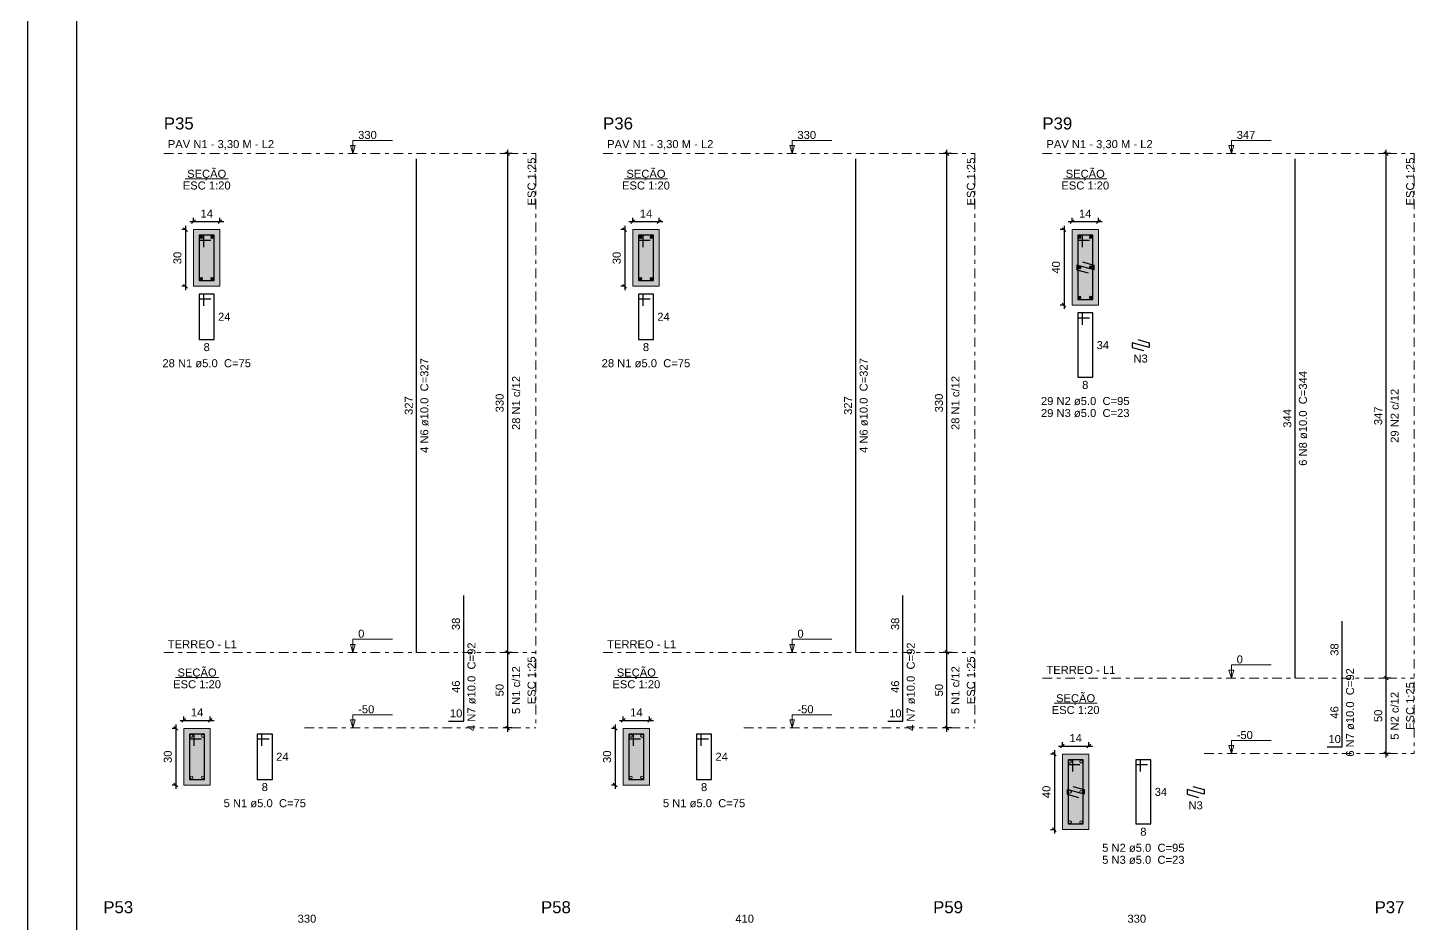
# Model space of a CAD drawing. Header units: millimetres. Extents: x -34 to 951, y -76 to 463.
# Drawn here: x 273.94 to 310.63, y -4.82 to 18.88 of the extents above; entities that cross this region are included whole.
import ezdxf

# ---------------------------------------------------------------- set-up
doc = ezdxf.new("R2010")
doc.units = ezdxf.units.MM
doc.header["$MEASUREMENT"] = 0
doc.linetypes.add('DASHDOT', pattern=[2.54, 1.27, -0.635, 0, -0.635])
doc.linetypes.add('NULL', pattern=[0])
for name, color, linetype, lineweight in [('Descrição da armadura', 7, 'Continuous', 0), ('DT-Barras na forma', 7, 'Continuous', 30), ('DT-Barras no corte', 5, 'Continuous', 5), ('DT-Barras rebatidas', 7, 'Continuous', 30), ('DT-Cotas', 7, 'Continuous', 5), ('DT-Forma', 5, 'Continuous', 5), ('DT-Hachura seção pilares', 252, 'Continuous', 5), ('DT-Pontilhado', 7, 'DASHDOT', 5), ('DT-Textos', 7, 'Continuous', 5), ('DT-Título', 7, 'Continuous', 20), ('Textos armaduras', 7, 'Continuous', 0)]:
    doc.layers.add(name, color=color, linetype=linetype, lineweight=lineweight)
doc.styles.add('Arial', font='arial.ttf')
doc.dimstyles.new('UM_20.000000', dxfattribs={"dimtxt": 0.18, "dimasz": 0.1, "dimexe": 0.1, "dimexo": 0.2, "dimgap": 0, "dimtad": 1, "dimtih": 1, "dimtoh": 1, "dimdec": 1, "dimlfac": 20, "dimzin": 0, "dimdsep": 46, "dimtxsty": 'Standard', "dimcen": 0.09, "dimdle": 0.1, "dimadec": 1, "dimazin": 2, "dimtfac": 1, "dimtdec": 4, "dimtofl": 0, "dimtmove": 0, "dimatfit": 3, "dimfxl": 1, "dimtolj": 1, "dimarcsym": 0})
doc.dimstyles.new('UM_25.000000', dxfattribs={"dimtxt": 0.18, "dimasz": 0.1, "dimexe": 0.1, "dimexo": 0.2, "dimgap": 0, "dimtad": 1, "dimtih": 1, "dimtoh": 1, "dimdec": 1, "dimlfac": 25, "dimzin": 0, "dimdsep": 46, "dimtxsty": 'Standard', "dimcen": 0.09, "dimdle": 0.1, "dimadec": 1, "dimazin": 2, "dimtfac": 1, "dimtdec": 4, "dimtofl": 0, "dimtmove": 0, "dimatfit": 3, "dimfxl": 1, "dimtolj": 1, "dimarcsym": 0})

# ---------------------------------------------------------------- blocks, each defined once
blk = doc.blocks.new('_Oblique')
at = {"color": 0, "linetype": 'ByBlock', "lineweight": -2}
blk.add_line((-0.5, -0.5), (0.5, 0.5), dxfattribs=at)
blk = doc.blocks.new('*D473')
at = {"layer": 'Defpoints', "color": 0, "transparency": 16777216}
for p in [(278.33, 13.533), (278.118, 12.033), (278.33, 12.033)]:
    blk.add_point(p, dxfattribs=at)
at = {"layer": 'DT-Cotas', "color": 0, "lineweight": -2, "transparency": 16777216}
for p, q in [((278.118, 13.633), (278.118, 11.933)), ((278.13, 13.533), (278.018, 13.533)), ((278.13, 12.033), (278.018, 12.033))]:
    blk.add_line(p, q, dxfattribs=at)
at = {"layer": 'DT-Cotas', "color": 0, "lineweight": -2, "transparency": 16777216, "xscale": 0.1, "yscale": 0.1, "zscale": 0.1}
for p, rotation in [((278.118, 13.533), 90), ((278.118, 12.033), 270)]:
    blk.add_blockref('_Oblique', p, dxfattribs=dict(at, rotation=rotation))
at = {"layer": 'DT-Cotas', "color": 7, "transparency": 16777216, "insert": (277.906, 12.783), "char_height": 0.2118, "attachment_point": 5, "rotation": 90, "style": 'Arial'}
blk.add_mtext('\\A1;30', dxfattribs=at)
blk = doc.blocks.new('*D474')
at = {"layer": 'Defpoints', "color": 0, "transparency": 16777216}
for p in [(279.03, 13.745), (278.33, 13.533), (279.03, 13.533)]:
    blk.add_point(p, dxfattribs=at)
at = {"layer": 'DT-Cotas', "color": 0, "lineweight": -2, "transparency": 16777216}
for p, q in [((278.23, 13.745), (279.13, 13.745)), ((278.33, 13.733), (278.33, 13.845)), ((279.03, 13.733), (279.03, 13.845))]:
    blk.add_line(p, q, dxfattribs=at)
at = {"layer": 'DT-Cotas', "color": 0, "lineweight": -2, "transparency": 16777216, "xscale": 0.1, "yscale": 0.1, "zscale": 0.1, "rotation": 180}
blk.add_blockref('_Oblique', (278.33, 13.745), dxfattribs=at)
at = {"layer": 'DT-Cotas', "color": 0, "lineweight": -2, "transparency": 16777216, "xscale": 0.1, "yscale": 0.1, "zscale": 0.1}
blk.add_blockref('_Oblique', (279.03, 13.745), dxfattribs=at)
at = {"layer": 'DT-Cotas', "color": 7, "transparency": 16777216, "insert": (278.68, 13.957), "char_height": 0.2118, "attachment_point": 5, "rotation": 0.0057, "style": 'Arial'}
blk.add_mtext('\\A1;14', dxfattribs=at)
blk = doc.blocks.new('*D475')
at = {"layer": 'Defpoints', "color": 0, "transparency": 16777216}
for p in [(286.644, 15.545), (286.962, 15.545), (286.962, 2.345)]:
    blk.add_point(p, dxfattribs=at)
at = {"layer": 'DT-Cotas', "color": 0, "lineweight": -2, "transparency": 16777216}
for p, q in [((286.762, 15.545), (286.544, 15.545)), ((286.644, 2.245), (286.644, 15.645)), ((286.762, 2.345), (286.544, 2.345))]:
    blk.add_line(p, q, dxfattribs=at)
at = {"layer": 'DT-Cotas', "color": 0, "lineweight": -2, "transparency": 16777216, "xscale": 0.1, "yscale": 0.1, "zscale": 0.1}
for p, rotation in [((286.644, 15.545), 90), ((286.644, 2.345), 270)]:
    blk.add_blockref('_Oblique', p, dxfattribs=dict(at, rotation=rotation))
at = {"layer": 'DT-Cotas', "color": 7, "transparency": 16777216, "insert": (286.432, 8.945), "char_height": 0.2118, "attachment_point": 5, "rotation": 90, "style": 'Arial'}
blk.add_mtext('\\A1;330', dxfattribs=at)
blk = doc.blocks.new('*D476')
at = {"layer": 'Defpoints', "color": 0, "transparency": 16777216}
for p in [(278.075, 0.333), (277.864, -1.167), (278.075, -1.167)]:
    blk.add_point(p, dxfattribs=at)
at = {"layer": 'DT-Cotas', "color": 0, "lineweight": -2, "transparency": 16777216}
for p, q in [((277.864, 0.433), (277.864, -1.267)), ((277.875, 0.333), (277.764, 0.333)), ((277.875, -1.167), (277.764, -1.167))]:
    blk.add_line(p, q, dxfattribs=at)
at = {"layer": 'DT-Cotas', "color": 0, "lineweight": -2, "transparency": 16777216, "xscale": 0.1, "yscale": 0.1, "zscale": 0.1}
for p, rotation in [((277.864, 0.333), 90), ((277.864, -1.167), 270)]:
    blk.add_blockref('_Oblique', p, dxfattribs=dict(at, rotation=rotation))
at = {"layer": 'DT-Cotas', "color": 7, "transparency": 16777216, "insert": (277.652, -0.417), "char_height": 0.2118, "attachment_point": 5, "rotation": 90, "style": 'Arial'}
blk.add_mtext('\\A1;30', dxfattribs=at)
blk = doc.blocks.new('*D477')
at = {"layer": 'Defpoints', "color": 0, "transparency": 16777216}
for p in [(278.775, 0.545), (278.075, 0.333), (278.775, 0.333)]:
    blk.add_point(p, dxfattribs=at)
at = {"layer": 'DT-Cotas', "color": 0, "lineweight": -2, "transparency": 16777216}
for p, q in [((277.975, 0.545), (278.875, 0.545)), ((278.075, 0.533), (278.075, 0.645)), ((278.775, 0.533), (278.775, 0.645))]:
    blk.add_line(p, q, dxfattribs=at)
at = {"layer": 'DT-Cotas', "color": 0, "lineweight": -2, "transparency": 16777216, "xscale": 0.1, "yscale": 0.1, "zscale": 0.1, "rotation": 180}
blk.add_blockref('_Oblique', (278.075, 0.545), dxfattribs=at)
at = {"layer": 'DT-Cotas', "color": 0, "lineweight": -2, "transparency": 16777216, "xscale": 0.1, "yscale": 0.1, "zscale": 0.1}
blk.add_blockref('_Oblique', (278.775, 0.545), dxfattribs=at)
at = {"layer": 'DT-Cotas', "color": 7, "transparency": 16777216, "insert": (278.425, 0.757), "char_height": 0.2118, "attachment_point": 5, "rotation": 0.0057, "style": 'Arial'}
blk.add_mtext('\\A1;14', dxfattribs=at)
blk = doc.blocks.new('*D478')
at = {"layer": 'Defpoints', "color": 0, "transparency": 16777216}
for p in [(286.644, 2.345), (286.962, 2.345), (286.962, 0.345)]:
    blk.add_point(p, dxfattribs=at)
at = {"layer": 'DT-Cotas', "color": 0, "lineweight": -2, "transparency": 16777216}
for p, q in [((286.762, 2.345), (286.544, 2.345)), ((286.644, 0.245), (286.644, 2.445)), ((286.762, 0.345), (286.544, 0.345))]:
    blk.add_line(p, q, dxfattribs=at)
at = {"layer": 'DT-Cotas', "color": 0, "lineweight": -2, "transparency": 16777216, "xscale": 0.1, "yscale": 0.1, "zscale": 0.1}
for p, rotation in [((286.644, 2.345), 90), ((286.644, 0.345), 270)]:
    blk.add_blockref('_Oblique', p, dxfattribs=dict(at, rotation=rotation))
at = {"layer": 'DT-Cotas', "color": 7, "transparency": 16777216, "insert": (286.432, 1.345), "char_height": 0.2118, "attachment_point": 5, "rotation": 90, "style": 'Arial'}
blk.add_mtext('\\A1;50', dxfattribs=at)
blk = doc.blocks.new('*D479')
at = {"layer": 'Defpoints', "color": 0, "transparency": 16777216}
for p in [(289.953, 13.533), (289.741, 12.033), (289.953, 12.033)]:
    blk.add_point(p, dxfattribs=at)
at = {"layer": 'DT-Cotas', "color": 0, "lineweight": -2, "transparency": 16777216}
for p, q in [((289.741, 13.633), (289.741, 11.933)), ((289.753, 13.533), (289.641, 13.533)), ((289.753, 12.033), (289.641, 12.033))]:
    blk.add_line(p, q, dxfattribs=at)
at = {"layer": 'DT-Cotas', "color": 0, "lineweight": -2, "transparency": 16777216, "xscale": 0.1, "yscale": 0.1, "zscale": 0.1}
for p, rotation in [((289.741, 13.533), 90), ((289.741, 12.033), 270)]:
    blk.add_blockref('_Oblique', p, dxfattribs=dict(at, rotation=rotation))
at = {"layer": 'DT-Cotas', "color": 7, "transparency": 16777216, "insert": (289.529, 12.783), "char_height": 0.2118, "attachment_point": 5, "rotation": 90, "style": 'Arial'}
blk.add_mtext('\\A1;30', dxfattribs=at)
blk = doc.blocks.new('*D480')
at = {"layer": 'Defpoints', "color": 0, "transparency": 16777216}
for p in [(290.653, 13.745), (289.953, 13.533), (290.653, 13.533)]:
    blk.add_point(p, dxfattribs=at)
at = {"layer": 'DT-Cotas', "color": 0, "lineweight": -2, "transparency": 16777216}
for p, q in [((289.853, 13.745), (290.753, 13.745)), ((289.953, 13.733), (289.953, 13.845)), ((290.653, 13.733), (290.653, 13.845))]:
    blk.add_line(p, q, dxfattribs=at)
at = {"layer": 'DT-Cotas', "color": 0, "lineweight": -2, "transparency": 16777216, "xscale": 0.1, "yscale": 0.1, "zscale": 0.1, "rotation": 180}
blk.add_blockref('_Oblique', (289.953, 13.745), dxfattribs=at)
at = {"layer": 'DT-Cotas', "color": 0, "lineweight": -2, "transparency": 16777216, "xscale": 0.1, "yscale": 0.1, "zscale": 0.1}
blk.add_blockref('_Oblique', (290.653, 13.745), dxfattribs=at)
at = {"layer": 'DT-Cotas', "color": 7, "transparency": 16777216, "insert": (290.303, 13.957), "char_height": 0.2118, "attachment_point": 5, "rotation": 0.0057, "style": 'Arial'}
blk.add_mtext('\\A1;14', dxfattribs=at)
blk = doc.blocks.new('*D481')
at = {"layer": 'Defpoints', "color": 0, "transparency": 16777216}
for p in [(298.268, 15.545), (298.585, 15.545), (298.585, 2.345)]:
    blk.add_point(p, dxfattribs=at)
at = {"layer": 'DT-Cotas', "color": 0, "lineweight": -2, "transparency": 16777216}
for p, q in [((298.385, 15.545), (298.168, 15.545)), ((298.268, 2.245), (298.268, 15.645)), ((298.385, 2.345), (298.168, 2.345))]:
    blk.add_line(p, q, dxfattribs=at)
at = {"layer": 'DT-Cotas', "color": 0, "lineweight": -2, "transparency": 16777216, "xscale": 0.1, "yscale": 0.1, "zscale": 0.1}
for p, rotation in [((298.268, 15.545), 90), ((298.268, 2.345), 270)]:
    blk.add_blockref('_Oblique', p, dxfattribs=dict(at, rotation=rotation))
at = {"layer": 'DT-Cotas', "color": 7, "transparency": 16777216, "insert": (298.056, 8.945), "char_height": 0.2118, "attachment_point": 5, "rotation": 90, "style": 'Arial'}
blk.add_mtext('\\A1;330', dxfattribs=at)
blk = doc.blocks.new('*D482')
at = {"layer": 'Defpoints', "color": 0, "transparency": 16777216}
for p in [(289.699, 0.333), (289.487, -1.167), (289.699, -1.167)]:
    blk.add_point(p, dxfattribs=at)
at = {"layer": 'DT-Cotas', "color": 0, "lineweight": -2, "transparency": 16777216}
for p, q in [((289.487, 0.433), (289.487, -1.267)), ((289.499, 0.333), (289.387, 0.333)), ((289.499, -1.167), (289.387, -1.167))]:
    blk.add_line(p, q, dxfattribs=at)
at = {"layer": 'DT-Cotas', "color": 0, "lineweight": -2, "transparency": 16777216, "xscale": 0.1, "yscale": 0.1, "zscale": 0.1}
for p, rotation in [((289.487, 0.333), 90), ((289.487, -1.167), 270)]:
    blk.add_blockref('_Oblique', p, dxfattribs=dict(at, rotation=rotation))
at = {"layer": 'DT-Cotas', "color": 7, "transparency": 16777216, "insert": (289.275, -0.417), "char_height": 0.2118, "attachment_point": 5, "rotation": 90, "style": 'Arial'}
blk.add_mtext('\\A1;30', dxfattribs=at)
blk = doc.blocks.new('*D483')
at = {"layer": 'Defpoints', "color": 0, "transparency": 16777216}
for p in [(290.399, 0.545), (289.699, 0.333), (290.399, 0.333)]:
    blk.add_point(p, dxfattribs=at)
at = {"layer": 'DT-Cotas', "color": 0, "lineweight": -2, "transparency": 16777216}
for p, q in [((289.599, 0.545), (290.499, 0.545)), ((289.699, 0.533), (289.699, 0.645)), ((290.399, 0.533), (290.399, 0.645))]:
    blk.add_line(p, q, dxfattribs=at)
at = {"layer": 'DT-Cotas', "color": 0, "lineweight": -2, "transparency": 16777216, "xscale": 0.1, "yscale": 0.1, "zscale": 0.1, "rotation": 180}
blk.add_blockref('_Oblique', (289.699, 0.545), dxfattribs=at)
at = {"layer": 'DT-Cotas', "color": 0, "lineweight": -2, "transparency": 16777216, "xscale": 0.1, "yscale": 0.1, "zscale": 0.1}
blk.add_blockref('_Oblique', (290.399, 0.545), dxfattribs=at)
at = {"layer": 'DT-Cotas', "color": 7, "transparency": 16777216, "insert": (290.049, 0.757), "char_height": 0.2118, "attachment_point": 5, "rotation": 0.0057, "style": 'Arial'}
blk.add_mtext('\\A1;14', dxfattribs=at)
blk = doc.blocks.new('*D484')
at = {"layer": 'Defpoints', "color": 0, "transparency": 16777216}
for p in [(298.268, 2.345), (298.585, 2.345), (298.585, 0.345)]:
    blk.add_point(p, dxfattribs=at)
at = {"layer": 'DT-Cotas', "color": 0, "lineweight": -2, "transparency": 16777216}
for p, q in [((298.385, 2.345), (298.168, 2.345)), ((298.268, 0.245), (298.268, 2.445)), ((298.385, 0.345), (298.168, 0.345))]:
    blk.add_line(p, q, dxfattribs=at)
at = {"layer": 'DT-Cotas', "color": 0, "lineweight": -2, "transparency": 16777216, "xscale": 0.1, "yscale": 0.1, "zscale": 0.1}
for p, rotation in [((298.268, 2.345), 90), ((298.268, 0.345), 270)]:
    blk.add_blockref('_Oblique', p, dxfattribs=dict(at, rotation=rotation))
at = {"layer": 'DT-Cotas', "color": 7, "transparency": 16777216, "insert": (298.056, 1.345), "char_height": 0.2118, "attachment_point": 5, "rotation": 90, "style": 'Arial'}
blk.add_mtext('\\A1;50', dxfattribs=at)
blk = doc.blocks.new('*D451')
at = {"layer": 'Defpoints', "color": 0, "transparency": 16777216}
for p in [(301.576, 13.533), (301.364, 11.533), (301.576, 11.533)]:
    blk.add_point(p, dxfattribs=at)
at = {"layer": 'DT-Cotas', "color": 0, "lineweight": -2, "transparency": 16777216}
for p, q in [((301.364, 13.633), (301.364, 11.433)), ((301.376, 13.533), (301.264, 13.533)), ((301.376, 11.533), (301.264, 11.533))]:
    blk.add_line(p, q, dxfattribs=at)
at = {"layer": 'DT-Cotas', "color": 0, "lineweight": -2, "transparency": 16777216, "xscale": 0.1, "yscale": 0.1, "zscale": 0.1}
for p, rotation in [((301.364, 13.533), 90), ((301.364, 11.533), 270)]:
    blk.add_blockref('_Oblique', p, dxfattribs=dict(at, rotation=rotation))
at = {"layer": 'DT-Cotas', "color": 7, "transparency": 16777216, "insert": (301.153, 12.533), "char_height": 0.2118, "attachment_point": 5, "rotation": 90, "style": 'Arial'}
blk.add_mtext('\\A1;40', dxfattribs=at)
blk = doc.blocks.new('*D452')
at = {"layer": 'Defpoints', "color": 0, "transparency": 16777216}
for p in [(302.276, 13.745), (301.576, 13.533), (302.276, 13.533)]:
    blk.add_point(p, dxfattribs=at)
at = {"layer": 'DT-Cotas', "color": 0, "lineweight": -2, "transparency": 16777216}
for p, q in [((301.476, 13.745), (302.376, 13.745)), ((301.576, 13.733), (301.576, 13.845)), ((302.276, 13.733), (302.276, 13.845))]:
    blk.add_line(p, q, dxfattribs=at)
at = {"layer": 'DT-Cotas', "color": 0, "lineweight": -2, "transparency": 16777216, "xscale": 0.1, "yscale": 0.1, "zscale": 0.1, "rotation": 180}
blk.add_blockref('_Oblique', (301.576, 13.745), dxfattribs=at)
at = {"layer": 'DT-Cotas', "color": 0, "lineweight": -2, "transparency": 16777216, "xscale": 0.1, "yscale": 0.1, "zscale": 0.1}
blk.add_blockref('_Oblique', (302.276, 13.745), dxfattribs=at)
at = {"layer": 'DT-Cotas', "color": 7, "transparency": 16777216, "insert": (301.926, 13.957), "char_height": 0.2118, "attachment_point": 5, "rotation": 0.0057, "style": 'Arial'}
blk.add_mtext('\\A1;14', dxfattribs=at)
blk = doc.blocks.new('*D453')
at = {"layer": 'Defpoints', "color": 0, "transparency": 16777216}
for p in [(309.891, 15.545), (310.208, 15.545), (310.208, 1.665)]:
    blk.add_point(p, dxfattribs=at)
at = {"layer": 'DT-Cotas', "color": 0, "lineweight": -2, "transparency": 16777216}
for p, q in [((310.008, 15.545), (309.791, 15.545)), ((309.891, 1.565), (309.891, 15.645)), ((310.008, 1.665), (309.791, 1.665))]:
    blk.add_line(p, q, dxfattribs=at)
at = {"layer": 'DT-Cotas', "color": 0, "lineweight": -2, "transparency": 16777216, "xscale": 0.1, "yscale": 0.1, "zscale": 0.1}
for p, rotation in [((309.891, 15.545), 90), ((309.891, 1.665), 270)]:
    blk.add_blockref('_Oblique', p, dxfattribs=dict(at, rotation=rotation))
at = {"layer": 'DT-Cotas', "color": 7, "transparency": 16777216, "insert": (309.679, 8.605), "char_height": 0.2118, "attachment_point": 5, "rotation": 90, "style": 'Arial'}
blk.add_mtext('\\A1;347', dxfattribs=at)
blk = doc.blocks.new('*D454')
at = {"layer": 'Defpoints', "color": 0, "transparency": 16777216}
for p in [(309.891, 15.545), (310.208, 15.545), (310.208, 1.665)]:
    blk.add_point(p, dxfattribs=at)
at = {"layer": 'DT-Cotas', "color": 0, "lineweight": -2, "transparency": 16777216}
for p, q in [((310.008, 15.545), (309.791, 15.545)), ((309.891, 1.565), (309.891, 15.645)), ((310.008, 1.665), (309.791, 1.665))]:
    blk.add_line(p, q, dxfattribs=at)
at = {"layer": 'DT-Cotas', "color": 0, "lineweight": -2, "transparency": 16777216, "xscale": 0.1, "yscale": 0.1, "zscale": 0.1}
for p, rotation in [((309.891, 15.545), 90), ((309.891, 1.665), 270)]:
    blk.add_blockref('_Oblique', p, dxfattribs=dict(at, rotation=rotation))
blk = doc.blocks.new('*D455')
at = {"layer": 'Defpoints', "color": 0, "transparency": 16777216}
for p in [(301.322, -0.347), (301.11, -2.347), (301.322, -2.347)]:
    blk.add_point(p, dxfattribs=at)
at = {"layer": 'DT-Cotas', "color": 0, "lineweight": -2, "transparency": 16777216}
for p, q in [((301.122, -0.347), (301.01, -0.347)), ((301.11, -0.247), (301.11, -2.447)), ((301.122, -2.347), (301.01, -2.347))]:
    blk.add_line(p, q, dxfattribs=at)
at = {"layer": 'DT-Cotas', "color": 0, "lineweight": -2, "transparency": 16777216, "xscale": 0.1, "yscale": 0.1, "zscale": 0.1}
for p, rotation in [((301.11, -0.347), 90), ((301.11, -2.347), 270)]:
    blk.add_blockref('_Oblique', p, dxfattribs=dict(at, rotation=rotation))
at = {"layer": 'DT-Cotas', "color": 7, "transparency": 16777216, "insert": (300.898, -1.347), "char_height": 0.2118, "attachment_point": 5, "rotation": 90, "style": 'Arial'}
blk.add_mtext('\\A1;40', dxfattribs=at)
blk = doc.blocks.new('*D456')
at = {"layer": 'Defpoints', "color": 0, "transparency": 16777216}
for p in [(301.322, -0.347), (302.022, -0.135), (302.022, -0.347)]:
    blk.add_point(p, dxfattribs=at)
at = {"layer": 'DT-Cotas', "color": 0, "lineweight": -2, "transparency": 16777216}
for p, q in [((301.222, -0.135), (302.122, -0.135)), ((301.322, -0.147), (301.322, -0.035)), ((302.022, -0.147), (302.022, -0.035))]:
    blk.add_line(p, q, dxfattribs=at)
at = {"layer": 'DT-Cotas', "color": 0, "lineweight": -2, "transparency": 16777216, "xscale": 0.1, "yscale": 0.1, "zscale": 0.1, "rotation": 180}
blk.add_blockref('_Oblique', (301.322, -0.135), dxfattribs=at)
at = {"layer": 'DT-Cotas', "color": 0, "lineweight": -2, "transparency": 16777216, "xscale": 0.1, "yscale": 0.1, "zscale": 0.1}
blk.add_blockref('_Oblique', (302.022, -0.135), dxfattribs=at)
at = {"layer": 'DT-Cotas', "color": 7, "transparency": 16777216, "insert": (301.672, 0.077), "char_height": 0.2118, "attachment_point": 5, "rotation": 0.0057, "style": 'Arial'}
blk.add_mtext('\\A1;14', dxfattribs=at)
blk = doc.blocks.new('*D457')
at = {"layer": 'Defpoints', "color": 0, "transparency": 16777216}
for p in [(309.891, 1.665), (310.208, 1.665), (310.208, -0.335)]:
    blk.add_point(p, dxfattribs=at)
at = {"layer": 'DT-Cotas', "color": 0, "lineweight": -2, "transparency": 16777216}
for p, q in [((310.008, 1.665), (309.791, 1.665)), ((309.891, -0.435), (309.891, 1.765)), ((310.008, -0.335), (309.791, -0.335))]:
    blk.add_line(p, q, dxfattribs=at)
at = {"layer": 'DT-Cotas', "color": 0, "lineweight": -2, "transparency": 16777216, "xscale": 0.1, "yscale": 0.1, "zscale": 0.1}
for p, rotation in [((309.891, 1.665), 90), ((309.891, -0.335), 270)]:
    blk.add_blockref('_Oblique', p, dxfattribs=dict(at, rotation=rotation))
at = {"layer": 'DT-Cotas', "color": 7, "transparency": 16777216, "insert": (309.679, 0.665), "char_height": 0.2118, "attachment_point": 5, "rotation": 90, "style": 'Arial'}
blk.add_mtext('\\A1;50', dxfattribs=at)
blk = doc.blocks.new('*D458')
at = {"layer": 'Defpoints', "color": 0, "transparency": 16777216}
for p in [(309.891, 1.665), (310.208, 1.665), (310.208, -0.335)]:
    blk.add_point(p, dxfattribs=at)
at = {"layer": 'DT-Cotas', "color": 0, "lineweight": -2, "transparency": 16777216}
for p, q in [((310.008, 1.665), (309.791, 1.665)), ((309.891, -0.435), (309.891, 1.765)), ((310.008, -0.335), (309.791, -0.335))]:
    blk.add_line(p, q, dxfattribs=at)
at = {"layer": 'DT-Cotas', "color": 0, "lineweight": -2, "transparency": 16777216, "xscale": 0.1, "yscale": 0.1, "zscale": 0.1}
for p, rotation in [((309.891, 1.665), 90), ((309.891, -0.335), 270)]:
    blk.add_blockref('_Oblique', p, dxfattribs=dict(at, rotation=rotation))

msp = doc.modelspace()

# ---------------------------------------------------------------- hatches: boundary and pattern name
at = {"layer": 'DT-Hachura seção pilares', "linetype": 'Continuous'}
for points in [[(278.3297, 12.0331), (278.3297, 12.0331), (279.0297, 12.0331), (279.0297, 13.5331), (278.3297, 13.5331), (278.3297, 12.0331)], [(289.9529, 12.0331), (289.9529, 12.0331), (290.6529, 12.0331), (290.6529, 13.5331), (289.9529, 13.5331), (289.9529, 12.0331)], [(301.5762, 11.5331), (301.5762, 11.5331), (302.2762, 11.5331), (302.2762, 13.5331), (301.5762, 13.5331), (301.5762, 11.5331)], [(278.0755, -1.1669), (278.0755, -1.1669), (278.7755, -1.1669), (278.7755, 0.3331), (278.0755, 0.3331), (278.0755, -1.1669)], [(289.6987, -1.1669), (289.6987, -1.1669), (290.3987, -1.1669), (290.3987, 0.3331), (289.6987, 0.3331), (289.6987, -1.1669)], [(301.322, -2.3469), (301.322, -2.3469), (302.022, -2.3469), (302.022, -0.3469), (301.322, -0.3469), (301.322, -2.3469)]]:
    msp.add_hatch(color=252, dxfattribs=at).paths.add_polyline_path(points)

# ---------------------------------------------------------------- linework, layer by layer
at = {"color": 7}
for p, q in [((273.9445, -76.3225), (273.9445, 42.5775)), ((275.2445, -74.0225), (275.2445, 40.2775))]:
    msp.add_line(p, q, dxfattribs=at)
at = {"layer": 'DT-Barras na forma'}
for points in [[(278.6047, 13.0706), (278.6047, 13.3831), (278.4797, 13.3831), (278.4797, 12.1831), (278.8797, 12.1831), (278.8797, 13.3831), (278.4797, 13.3831), (278.4797, 13.2581), (278.7922, 13.2581)], [(290.2279, 13.0706), (290.2279, 13.3831), (290.1029, 13.3831), (290.1029, 12.1831), (290.5029, 12.1831), (290.5029, 13.3831), (290.1029, 13.3831), (290.1029, 13.2581), (290.4154, 13.2581)], [(301.8512, 13.0706), (301.8512, 13.3831), (301.7262, 13.3831), (301.7262, 11.6831), (302.1262, 11.6831), (302.1262, 13.3831), (301.7262, 13.3831), (301.7262, 13.2581), (302.0387, 13.2581)], [(301.8501, 12.6792), (302.1512, 12.5956), (302.1512, 12.4706), (301.7012, 12.5956), (301.7012, 12.4706), (302.0023, 12.3869)], [(278.3505, -0.1294), (278.3505, 0.1831), (278.2255, 0.1831), (278.2255, -1.0169), (278.6255, -1.0169), (278.6255, 0.1831), (278.2255, 0.1831), (278.2255, 0.0581), (278.538, 0.0581)], [(289.9737, -0.1294), (289.9737, 0.1831), (289.8487, 0.1831), (289.8487, -1.0169), (290.2487, -1.0169), (290.2487, 0.1831), (289.8487, 0.1831), (289.8487, 0.0581), (290.1612, 0.0581)], [(301.597, -0.8094), (301.597, -0.4969), (301.472, -0.4969), (301.472, -2.1969), (301.872, -2.1969), (301.872, -0.4969), (301.472, -0.4969), (301.472, -0.6219), (301.7845, -0.6219)], [(301.5959, -1.2008), (301.897, -1.2844), (301.897, -1.4094), (301.447, -1.2844), (301.447, -1.4094), (301.7481, -1.4931)]]:
    msp.add_lwpolyline(points, dxfattribs=at)
at = {"layer": 'DT-Barras no corte'}
for p, q in [((278.4922, 13.2956), (278.5672, 13.3706)), ((278.4922, 13.3706), (278.5672, 13.2956)), ((278.7922, 13.2956), (278.8672, 13.3706)), ((278.7922, 13.3706), (278.8672, 13.2956)), ((290.1154, 13.2956), (290.1904, 13.3706)), ((290.1154, 13.3706), (290.1904, 13.2956)), ((290.4154, 13.2956), (290.4904, 13.3706)), ((290.4154, 13.3706), (290.4904, 13.2956)), ((301.7387, 13.2956), (301.8137, 13.3706)), ((301.7387, 13.3706), (301.8137, 13.2956)), ((302.0387, 13.2956), (302.1137, 13.3706)), ((302.0387, 13.3706), (302.1137, 13.2956)), ((301.7387, 12.4956), (301.8137, 12.5706)), ((301.7387, 12.5706), (301.8137, 12.4956)), ((302.0387, 12.4956), (302.1137, 12.5706)), ((302.0387, 12.5706), (302.1137, 12.4956)), ((278.4922, 12.1956), (278.5672, 12.2706)), ((278.4922, 12.2706), (278.5672, 12.1956)), ((278.7922, 12.1956), (278.8672, 12.2706)), ((278.7922, 12.2706), (278.8672, 12.1956)), ((290.1154, 12.1956), (290.1904, 12.2706)), ((290.1154, 12.2706), (290.1904, 12.1956)), ((290.4154, 12.1956), (290.4904, 12.2706)), ((290.4154, 12.2706), (290.4904, 12.1956)), ((301.7387, 11.6956), (301.8137, 11.7706)), ((301.7387, 11.7706), (301.8137, 11.6956)), ((302.0387, 11.6956), (302.1137, 11.7706)), ((302.0387, 11.7706), (302.1137, 11.6956))]:
    msp.add_line(p, q, dxfattribs=at)
for centre in [(278.5297, 13.3331), (278.8297, 13.3331), (290.1529, 13.3331), (290.4529, 13.3331), (301.7762, 13.3331), (302.0762, 13.3331), (301.7762, 12.5331), (302.0762, 12.5331), (278.5297, 12.2331), (278.8297, 12.2331), (290.1529, 12.2331), (290.4529, 12.2331), (301.7762, 11.7331), (302.0762, 11.7331), (278.2755, 0.1331), (278.5755, 0.1331), (289.8987, 0.1331), (290.1987, 0.1331), (301.522, -0.5469), (301.822, -0.5469), (278.2755, -0.9669), (278.5755, -0.9669), (289.8987, -0.9669), (290.1987, -0.9669), (301.522, -1.3469), (301.822, -1.3469), (301.522, -2.1469), (301.822, -2.1469)]:
    msp.add_circle(centre, 0.0375, dxfattribs=at)
at = {"layer": 'DT-Barras rebatidas'}
for points in [[(284.2321, 2.3452), (284.2322, 15.4092)], [(295.8554, 2.3452), (295.8554, 15.4092)], [(307.4787, 1.6652), (307.4787, 15.4092)], [(278.6047, 11.5147), (278.6047, 11.8272), (278.4797, 11.8272), (278.4797, 10.6272), (278.8797, 10.6272), (278.8797, 11.8272), (278.4797, 11.8272), (278.4797, 11.7022), (278.7922, 11.7022)], [(290.2279, 11.5147), (290.2279, 11.8272), (290.1029, 11.8272), (290.1029, 10.6272), (290.5029, 10.6272), (290.5029, 11.8272), (290.1029, 11.8272), (290.1029, 11.7022), (290.4154, 11.7022)], [(301.8512, 11.0147), (301.8512, 11.3272), (301.7262, 11.3272), (301.7262, 9.6272), (302.1262, 9.6272), (302.1262, 11.3272), (301.7262, 11.3272), (301.7262, 11.2022), (302.0387, 11.2022)], [(303.3147, 10.6233), (303.6158, 10.5397), (303.6158, 10.4147), (303.1658, 10.5397), (303.1658, 10.4147), (303.4669, 10.331)], [(285.0793, 0.5252), (285.4793, 0.5252), (285.4793, 2.3452), (285.4793, 3.8519)], [(296.7026, 0.5252), (297.1026, 0.5252), (297.1026, 2.3452), (297.1026, 3.8519)], [(308.3259, -0.1548), (308.7259, -0.1548), (308.7259, 1.6652), (308.7259, 3.1719)], [(280.1424, -0.1294), (280.1424, 0.1831), (280.0174, 0.1831), (280.0174, -1.0169), (280.4174, -1.0169), (280.4174, 0.1831), (280.0174, 0.1831), (280.0174, 0.0581), (280.3299, 0.0581)], [(291.7657, -0.1294), (291.7657, 0.1831), (291.6407, 0.1831), (291.6407, -1.0169), (292.0407, -1.0169), (292.0407, 0.1831), (291.6407, 0.1831), (291.6407, 0.0581), (291.9532, 0.0581)], [(303.3889, -0.8094), (303.3889, -0.4969), (303.2639, -0.4969), (303.2639, -2.1969), (303.6639, -2.1969), (303.6639, -0.4969), (303.2639, -0.4969), (303.2639, -0.6219), (303.5764, -0.6219)], [(304.7699, -1.2008), (305.071, -1.2844), (305.071, -1.4094), (304.621, -1.2844), (304.621, -1.4094), (304.9221, -1.4931)]]:
    msp.add_lwpolyline(points, dxfattribs=at)
at = {"layer": 'DT-Forma'}
for points in [[(278.3297, 12.0331), (279.0297, 12.0331), (279.0297, 13.5331), (278.3297, 13.5331), (278.3297, 12.0331)], [(289.9529, 12.0331), (290.6529, 12.0331), (290.6529, 13.5331), (289.9529, 13.5331), (289.9529, 12.0331)], [(301.5762, 11.5331), (302.2762, 11.5331), (302.2762, 13.5331), (301.5762, 13.5331), (301.5762, 11.5331)], [(278.0755, -1.1669), (278.7755, -1.1669), (278.7755, 0.3331), (278.0755, 0.3331), (278.0755, -1.1669)], [(289.6987, -1.1669), (290.3987, -1.1669), (290.3987, 0.3331), (289.6987, 0.3331), (289.6987, -1.1669)], [(301.322, -2.3469), (302.022, -2.3469), (302.022, -0.3469), (301.322, -0.3469), (301.322, -2.3469)]]:
    msp.add_lwpolyline(points, close=True, dxfattribs=at)
at = {"layer": 'DT-Pontilhado', "ltscale": 0.2}
for p, q in [((277.546, 15.5452), (287.3855, 15.5452)), ((287.3855, 15.5452), (287.3855, 0.3452)), ((289.1692, 15.5452), (299.0088, 15.5452)), ((299.0088, 15.5452), (299.0088, 0.3452)), ((300.7925, 15.5452), (310.6321, 15.5452)), ((310.6321, 15.5452), (310.6321, -0.3348)), ((277.546, 2.3452), (287.3855, 2.3452)), ((289.1692, 2.3452), (299.0088, 2.3452)), ((300.7925, 1.6652), (310.6321, 1.6652)), ((281.2686, 0.3452), (287.3855, 0.3452)), ((292.8919, 0.3452), (299.0088, 0.3452)), ((305.071, -0.3348), (310.6321, -0.3348))]:
    msp.add_line(p, q, dxfattribs=at)
at = {"layer": 'DT-Textos'}
for p, q in [((278.1075, 14.878), (279.2519, 14.878)), ((289.7307, 14.878), (290.8751, 14.878)), ((301.354, 14.878), (302.4984, 14.878)), ((277.8533, 1.678), (278.9977, 1.678)), ((289.4765, 1.678), (290.6209, 1.678)), ((301.0998, 0.998), (302.2442, 0.998))]:
    msp.add_line(p, q, dxfattribs=at)
for points in [[(282.5467, 15.5452), (282.6103, 15.757), (282.4832, 15.757), (282.5467, 15.5452), (282.5467, 15.8952), (283.5967, 15.8952)], [(294.17, 15.5452), (294.2335, 15.757), (294.1065, 15.757), (294.17, 15.5452), (294.17, 15.8952), (295.22, 15.8952)], [(305.7933, 15.5452), (305.8568, 15.757), (305.7297, 15.757), (305.7933, 15.5452), (305.7933, 15.8952), (306.8433, 15.8952)], [(282.5467, 2.3452), (282.6103, 2.557), (282.4832, 2.557), (282.5467, 2.3452), (282.5467, 2.6952), (283.5967, 2.6952)], [(294.17, 2.3452), (294.2335, 2.557), (294.1065, 2.557), (294.17, 2.3452), (294.17, 2.6952), (295.22, 2.6952)], [(305.7933, 1.6652), (305.8568, 1.877), (305.7297, 1.877), (305.7933, 1.6652), (305.7933, 2.0152), (306.8433, 2.0152)], [(282.5467, 0.3452), (282.6103, 0.557), (282.4832, 0.557), (282.5467, 0.3452), (282.5467, 0.6952), (283.5967, 0.6952)], [(294.17, 0.3452), (294.2335, 0.557), (294.1065, 0.557), (294.17, 0.3452), (294.17, 0.6952), (295.22, 0.6952)], [(305.7933, -0.3348), (305.8568, -0.123), (305.7297, -0.123), (305.7933, -0.3348), (305.7933, 0.0152), (306.8433, 0.0152)]]:
    msp.add_lwpolyline(points, dxfattribs=at)

# ---------------------------------------------------------------- texts
at = {"layer": 'Descrição da armadura', "linetype": 'NULL', "char_height": 0.2118, "attachment_point": 8, "line_spacing_factor": 0.9, "style": 'Arial'}
for s, insert, width in [('28 N1 ø5.0  C=75', (278.68, 9.8862), 4.686721), ('28 N1 ø5.0  C=75', (290.3032, 9.8862), 4.686721), ('N3', (303.3905, 10.0132), 0.756475), ('29 N2 ø5.0  C=95', (301.9265, 8.8862), 4.686721), ('29 N3 ø5.0  C=23', (301.9265, 8.5682), 4.726721), ('5 N1 ø5.0  C=75', (280.217, -1.7578), 4.35772), ('5 N1 ø5.0  C=75', (291.8402, -1.7578), 4.35772), ('N3', (304.8465, -1.8108), 0.756475), ('5 N2 ø5.0  C=95', (303.4635, -2.9378), 4.35772), ('5 N3 ø5.0  C=23', (303.4635, -3.2558), 4.39772)]:
    msp.add_mtext(s, dxfattribs=dict(at, insert=insert, width=width))
at = {"layer": 'Descrição da armadura', "linetype": 'NULL', "char_height": 0.2118, "attachment_point": 8, "rotation": 90.00021, "line_spacing_factor": 0.9, "style": 'Arial'}
for s, insert, width in [('4 N6 ø10.0  C=327', (284.5501, 8.8773), 5.015721), ('4 N6 ø10.0  C=327', (296.1733, 8.8773), 5.015721), ('28 N1 c/12', (286.9759, 8.9452), 2.90156), ('28 N1 c/12', (298.5992, 8.9452), 2.90156), ('6 N8 ø10.0  C=344', (307.7966, 8.5373), 5.015721), ('29 N2 c/12', (310.2224, 8.6052), 2.90156), ('4 N7 ø10.0  C=92', (285.7971, 1.4353), 4.686721), ('4 N7 ø10.0  C=92', (297.4203, 1.4353), 4.686721), ('5 N1 c/12', (286.9759, 1.3452), 2.57256), ('5 N1 c/12', (298.5992, 1.3452), 2.57256), ('6 N7 ø10.0  C=92', (309.0436, 0.7553), 4.686721), ('5 N2 c/12', (310.2224, 0.6652), 2.57256)]:
    msp.add_mtext(s, dxfattribs=dict(at, insert=insert, width=width))
at = {"layer": 'DT-Textos', "linetype": 'NULL', "char_height": 0.2118, "line_spacing_factor": 0.798, "style": 'Arial'}
for s, insert, width, attachment_point in [('330', (282.687, 15.9302), 0.987001, 7), ('330', (294.3102, 15.9302), 0.987001, 7), ('347', (305.9335, 15.9302), 0.987001, 7), ('PAV N1 - 3,30 M - L2', (277.652, 15.6512), 5.623355, 7), ('PAV N1 - 3,30 M - L2', (289.2752, 15.6512), 5.623355, 7), ('PAV N1 - 3,30 M - L2', (300.8985, 15.6512), 5.623355, 7), ('SEÇÃO', (278.68, 14.8403), 2.072476, 8), ('SEÇÃO', (290.3032, 14.8403), 2.072476, 8), ('SEÇÃO', (301.9265, 14.8403), 2.072476, 8), ('ESC 1:20', (278.68, 14.5922), 2.532883, 8), ('ESC 1:20', (290.3032, 14.5922), 2.532883, 8), ('ESC 1:20', (301.9265, 14.5922), 2.532883, 8), ('0', (282.687, 2.7302), 0.329, 7), ('0', (294.3102, 2.7302), 0.329, 7), ('TERREO - L1', (277.652, 2.4512), 3.650321, 7), ('TERREO - L1', (289.2752, 2.4512), 3.650321, 7), ('0', (305.9335, 2.0502), 0.329, 7), ('SEÇÃO', (278.425, 1.6403), 2.072476, 8), ('SEÇÃO', (290.0482, 1.6403), 2.072476, 8), ('TERREO - L1', (300.8985, 1.7712), 3.650321, 7), ('ESC 1:20', (278.425, 1.3922), 2.532883, 8), ('ESC 1:20', (290.0482, 1.3922), 2.532883, 8), ('SEÇÃO', (301.6715, 0.9603), 2.072476, 8), ('-50', (282.687, 0.7302), 0.854949, 7), ('-50', (294.3102, 0.7302), 0.854949, 7), ('ESC 1:20', (301.6715, 0.7122), 2.532883, 8), ('-50', (305.9335, 0.0502), 0.854949, 7), ('330', (281.0861, -4.812), 0.987001, 7), ('410', (292.6668, -4.812), 0.987001, 7), ('330', (303.0429, -4.812), 0.987001, 7)]:
    msp.add_mtext(s, dxfattribs=dict(at, insert=insert, width=width, attachment_point=attachment_point))
at = {"layer": 'DT-Textos', "linetype": 'NULL', "char_height": 0.2118, "width": 2.532883, "attachment_point": 9, "rotation": 90.00021, "line_spacing_factor": 0.798, "style": 'Arial'}
for insert in [(287.3851, 15.4393), (299.0083, 15.4393), (310.6316, 15.4393), (287.3851, 2.2393), (299.0083, 2.2393), (310.6316, 1.5593)]:
    msp.add_mtext('ESC 1:25', dxfattribs=dict(at, insert=insert))
at = {"layer": 'DT-Título', "linetype": 'NULL', "char_height": 0.3177, "width": 1.579298, "attachment_point": 7, "line_spacing_factor": 0.798, "style": 'Arial'}
for s, insert in [('P35', (277.546, 16.1801)), ('P36', (289.1692, 16.1801)), ('P39', (300.7925, 16.1801)), ('P53', (275.9451, -4.562)), ('P58', (287.5258, -4.562)), ('P59', (297.9019, -4.562)), ('P37', (309.5826, -4.562))]:
    msp.add_mtext(s, dxfattribs=dict(at, insert=insert))
at = {"layer": 'Textos armaduras', "linetype": 'NULL', "char_height": 0.2118, "line_spacing_factor": 0.9, "style": 'Arial'}
for s, insert, width, attachment_point in [('24', (278.9797, 11.3331), 1.058001, 1), ('24', (290.6029, 11.3331), 1.058001, 1), ('8', (278.6797, 10.5299), 0.729, 2), ('8', (290.3029, 10.5299), 0.729, 2), ('34', (302.2262, 10.5831), 1.058001, 1), ('8', (301.9262, 9.5299), 0.729, 2), ('10', (285.2793, 0.6225), 1.058001, 8), ('10', (296.9026, 0.6225), 1.058001, 8), ('10', (308.5259, -0.0575), 1.058001, 8), ('24', (280.5174, -0.311), 1.058001, 1), ('24', (292.1407, -0.311), 1.058001, 1), ('8', (280.2174, -1.1142), 0.729, 2), ('8', (291.8407, -1.1142), 0.729, 2), ('34', (303.7639, -1.241), 1.058001, 1), ('8', (303.4639, -2.2942), 0.729, 2)]:
    msp.add_mtext(s, dxfattribs=dict(at, insert=insert, width=width, attachment_point=attachment_point))
at = {"layer": 'Textos armaduras', "linetype": 'NULL', "char_height": 0.2118, "attachment_point": 8, "rotation": 90.00021, "line_spacing_factor": 0.9, "style": 'Arial'}
for s, insert, width in [('327', (284.1349, 8.8772), 1.387001), ('327', (295.7581, 8.8772), 1.387001), ('344', (307.3814, 8.5372), 1.387001), ('38', (285.3821, 3.0986), 1.058001), ('38', (297.0053, 3.0986), 1.058001), ('38', (308.6286, 2.4186), 1.058001), ('46', (285.3821, 1.4352), 1.058001), ('46', (297.0053, 1.4352), 1.058001), ('46', (308.6286, 0.7552), 1.058001)]:
    msp.add_mtext(s, dxfattribs=dict(at, insert=insert, width=width))

# ---------------------------------------------------------------- dimensions: what is measured, and where the dimension line sits
at = {"layer": 'DT-Cotas'}
for base, p1, p2, dimstyle, override, picture, middle in [((286.6442, 15.5452), (286.9619, 2.3452), (286.9619, 15.5452), 'UM_25.000000', {"dimtxt": 0.2118, "dimasz": 0.1, "dimexe": 0.1, "dimexo": 0.2, "dimtad": 1, "dimtih": 0, "dimtoh": 0, "dimdec": 1, "dimlfac": 25, "dimzin": 8, "dimtxsty": 'Arial', "dimblk": 'Oblique', "dimblk1": 'Oblique', "dimblk2": 'Oblique', "dimsah": 1, "dimdle": 0.1, "dimse1": 0, "dimse2": 0, "dimclrt": 7, "dimadec": 1, "dimazin": 3, "dimtmove": 2, "dimldrblk": 'Oblique'}, '*D475', (286.4324, 8.9452)), ((298.2675, 15.5452), (298.5852, 2.3452), (298.5852, 15.5452), 'UM_25.000000', {"dimtxt": 0.2118, "dimasz": 0.1, "dimexe": 0.1, "dimexo": 0.2, "dimtad": 1, "dimtih": 0, "dimtoh": 0, "dimdec": 1, "dimlfac": 25, "dimzin": 8, "dimtxsty": 'Arial', "dimblk": 'Oblique', "dimblk1": 'Oblique', "dimblk2": 'Oblique', "dimsah": 1, "dimdle": 0.1, "dimse1": 0, "dimse2": 0, "dimclrt": 7, "dimadec": 1, "dimazin": 3, "dimtmove": 2, "dimldrblk": 'Oblique'}, '*D481', (298.0557, 8.9452)), ((309.8908, 15.5452), (310.2085, 1.6652), (310.2085, 15.5452), 'UM_25.000000', {"dimtxt": 0.2118, "dimasz": 0.1, "dimexe": 0.1, "dimexo": 0.2, "dimtad": 1, "dimtih": 0, "dimtoh": 0, "dimdec": 1, "dimlfac": 25, "dimzin": 8, "dimtxsty": 'Arial', "dimblk": 'Oblique', "dimblk1": 'Oblique', "dimblk2": 'Oblique', "dimsah": 1, "dimdle": 0.1, "dimse1": 0, "dimse2": 0, "dimclrt": 7, "dimadec": 1, "dimazin": 3, "dimtmove": 2, "dimldrblk": 'Oblique'}, '*D453', (309.679, 8.6052)), ((278.1179, 12.0331), (278.3297, 13.5331), (278.3297, 12.0331), 'UM_20.000000', {"dimtxt": 0.2118, "dimasz": 0.1, "dimexe": 0.1, "dimexo": 0.2, "dimtad": 1, "dimtih": 0, "dimtoh": 0, "dimdec": 1, "dimlfac": 20, "dimzin": 8, "dimtxsty": 'Arial', "dimblk": 'Oblique', "dimblk1": 'Oblique', "dimblk2": 'Oblique', "dimsah": 1, "dimdle": 0.1, "dimse1": 0, "dimse2": 0, "dimclrt": 7, "dimadec": 1, "dimazin": 3, "dimtmove": 2, "dimldrblk": 'Oblique'}, '*D473', (277.9061, 12.7831)), ((289.7411, 12.0331), (289.9529, 13.5331), (289.9529, 12.0331), 'UM_20.000000', {"dimtxt": 0.2118, "dimasz": 0.1, "dimexe": 0.1, "dimexo": 0.2, "dimtad": 1, "dimtih": 0, "dimtoh": 0, "dimdec": 1, "dimlfac": 20, "dimzin": 8, "dimtxsty": 'Arial', "dimblk": 'Oblique', "dimblk1": 'Oblique', "dimblk2": 'Oblique', "dimsah": 1, "dimdle": 0.1, "dimse1": 0, "dimse2": 0, "dimclrt": 7, "dimadec": 1, "dimazin": 3, "dimtmove": 2, "dimldrblk": 'Oblique'}, '*D479', (289.5293, 12.7831)), ((301.3644, 11.5331), (301.5762, 13.5331), (301.5762, 11.5331), 'UM_20.000000', {"dimtxt": 0.2118, "dimasz": 0.1, "dimexe": 0.1, "dimexo": 0.2, "dimtad": 1, "dimtih": 0, "dimtoh": 0, "dimdec": 1, "dimlfac": 20, "dimzin": 8, "dimtxsty": 'Arial', "dimblk": 'Oblique', "dimblk1": 'Oblique', "dimblk2": 'Oblique', "dimsah": 1, "dimdle": 0.1, "dimse1": 0, "dimse2": 0, "dimclrt": 7, "dimadec": 1, "dimazin": 3, "dimtmove": 2, "dimldrblk": 'Oblique'}, '*D451', (301.1526, 12.5331)), ((286.6442, 2.3452), (286.9619, 0.3452), (286.9619, 2.3452), 'UM_25.000000', {"dimtxt": 0.2118, "dimasz": 0.1, "dimexe": 0.1, "dimexo": 0.2, "dimtad": 1, "dimtih": 0, "dimtoh": 0, "dimdec": 1, "dimlfac": 25, "dimzin": 8, "dimtxsty": 'Arial', "dimblk": 'Oblique', "dimblk1": 'Oblique', "dimblk2": 'Oblique', "dimsah": 1, "dimdle": 0.1, "dimse1": 0, "dimse2": 0, "dimclrt": 7, "dimadec": 1, "dimazin": 3, "dimtmove": 2, "dimldrblk": 'Oblique'}, '*D478', (286.4324, 1.3452)), ((298.2675, 2.3452), (298.5852, 0.3452), (298.5852, 2.3452), 'UM_25.000000', {"dimtxt": 0.2118, "dimasz": 0.1, "dimexe": 0.1, "dimexo": 0.2, "dimtad": 1, "dimtih": 0, "dimtoh": 0, "dimdec": 1, "dimlfac": 25, "dimzin": 8, "dimtxsty": 'Arial', "dimblk": 'Oblique', "dimblk1": 'Oblique', "dimblk2": 'Oblique', "dimsah": 1, "dimdle": 0.1, "dimse1": 0, "dimse2": 0, "dimclrt": 7, "dimadec": 1, "dimazin": 3, "dimtmove": 2, "dimldrblk": 'Oblique'}, '*D484', (298.0557, 1.3452)), ((309.8908, 1.6652), (310.2085, -0.3348), (310.2085, 1.6652), 'UM_25.000000', {"dimtxt": 0.2118, "dimasz": 0.1, "dimexe": 0.1, "dimexo": 0.2, "dimtad": 1, "dimtih": 0, "dimtoh": 0, "dimdec": 1, "dimlfac": 25, "dimzin": 8, "dimtxsty": 'Arial', "dimblk": 'Oblique', "dimblk1": 'Oblique', "dimblk2": 'Oblique', "dimsah": 1, "dimdle": 0.1, "dimse1": 0, "dimse2": 0, "dimclrt": 7, "dimadec": 1, "dimazin": 3, "dimtmove": 2, "dimldrblk": 'Oblique'}, '*D457', (309.679, 0.6652)), ((277.8637, -1.1669), (278.0755, 0.3331), (278.0755, -1.1669), 'UM_20.000000', {"dimtxt": 0.2118, "dimasz": 0.1, "dimexe": 0.1, "dimexo": 0.2, "dimtad": 1, "dimtih": 0, "dimtoh": 0, "dimdec": 1, "dimlfac": 20, "dimzin": 8, "dimtxsty": 'Arial', "dimblk": 'Oblique', "dimblk1": 'Oblique', "dimblk2": 'Oblique', "dimsah": 1, "dimdle": 0.1, "dimse1": 0, "dimse2": 0, "dimclrt": 7, "dimadec": 1, "dimazin": 3, "dimtmove": 2, "dimldrblk": 'Oblique'}, '*D476', (277.6519, -0.4169)), ((289.4869, -1.1669), (289.6987, 0.3331), (289.6987, -1.1669), 'UM_20.000000', {"dimtxt": 0.2118, "dimasz": 0.1, "dimexe": 0.1, "dimexo": 0.2, "dimtad": 1, "dimtih": 0, "dimtoh": 0, "dimdec": 1, "dimlfac": 20, "dimzin": 8, "dimtxsty": 'Arial', "dimblk": 'Oblique', "dimblk1": 'Oblique', "dimblk2": 'Oblique', "dimsah": 1, "dimdle": 0.1, "dimse1": 0, "dimse2": 0, "dimclrt": 7, "dimadec": 1, "dimazin": 3, "dimtmove": 2, "dimldrblk": 'Oblique'}, '*D482', (289.2751, -0.4169)), ((301.1102, -2.3469), (301.322, -0.3469), (301.322, -2.3469), 'UM_20.000000', {"dimtxt": 0.2118, "dimasz": 0.1, "dimexe": 0.1, "dimexo": 0.2, "dimtad": 1, "dimtih": 0, "dimtoh": 0, "dimdec": 1, "dimlfac": 20, "dimzin": 8, "dimtxsty": 'Arial', "dimblk": 'Oblique', "dimblk1": 'Oblique', "dimblk2": 'Oblique', "dimsah": 1, "dimdle": 0.1, "dimse1": 0, "dimse2": 0, "dimclrt": 7, "dimadec": 1, "dimazin": 3, "dimtmove": 2, "dimldrblk": 'Oblique'}, '*D455', (300.8984, -1.3469))]:
    dim = msp.add_linear_dim(base=base, p1=p1, p2=p2, angle=90, dimstyle=dimstyle, override=override, dxfattribs=at)
    dim.commit()
    dim.dimension.update_dxf_attribs({"geometry": picture, "text_midpoint": middle, "dimtype": 160, "text_rotation": 90})
for base, p1, p2, picture, middle in [((309.8908, 15.5452), (310.2085, 1.6652), (310.2085, 15.5452), '*D454', (309.7849, 8.6052)), ((309.8908, 1.6652), (310.2085, -0.3348), (310.2085, 1.6652), '*D458', (309.7849, 0.6652))]:
    dim = msp.add_linear_dim(base=base, p1=p1, p2=p2, angle=90, text=' ', dimstyle='UM_25.000000', override={"dimtxt": 0.2118, "dimasz": 0.1, "dimexe": 0.1, "dimexo": 0.2, "dimtad": 1, "dimtih": 0, "dimtoh": 0, "dimdec": 1, "dimlfac": 25, "dimzin": 8, "dimtxsty": 'Arial', "dimblk": 'Oblique', "dimblk1": 'Oblique', "dimblk2": 'Oblique', "dimsah": 1, "dimdle": 0.1, "dimse1": 0, "dimse2": 0, "dimclrt": 256, "dimadec": 1, "dimazin": 3, "dimtmove": 2, "dimldrblk": 'Oblique'}, dxfattribs=at)
    dim.commit()
    dim.dimension.update_dxf_attribs({"geometry": picture, "text_midpoint": middle, "dimtype": 160, "text_rotation": 90})
for base, p1, p2, picture, middle in [((279.0297, 13.7449), (278.3297, 13.5331), (279.0297, 13.5331), '*D474', (278.6797, 13.9567)), ((290.6529, 13.7449), (289.9529, 13.5331), (290.6529, 13.5331), '*D480', (290.3029, 13.9567)), ((302.2762, 13.7449), (301.5762, 13.5331), (302.2762, 13.5331), '*D452', (301.9262, 13.9567)), ((278.7755, 0.5449), (278.0755, 0.3331), (278.7755, 0.3331), '*D477', (278.4255, 0.7567)), ((290.3987, 0.5449), (289.6987, 0.3331), (290.3987, 0.3331), '*D483', (290.0487, 0.7567)), ((302.022, -0.1351), (301.322, -0.3469), (302.022, -0.3469), '*D456', (301.672, 0.0767))]:
    dim = msp.add_linear_dim(base=base, p1=p1, p2=p2, dimstyle='UM_20.000000', override={"dimtxt": 0.2118, "dimasz": 0.1, "dimexe": 0.1, "dimexo": 0.2, "dimtad": 1, "dimtih": 0, "dimtoh": 0, "dimdec": 1, "dimlfac": 20, "dimzin": 8, "dimtxsty": 'Arial', "dimblk": 'Oblique', "dimblk1": 'Oblique', "dimblk2": 'Oblique', "dimsah": 1, "dimdle": 0.1, "dimse1": 0, "dimse2": 0, "dimclrt": 7, "dimadec": 1, "dimazin": 3, "dimtmove": 2, "dimldrblk": 'Oblique'}, dxfattribs=at)
    dim.commit()
    dim.dimension.update_dxf_attribs({"geometry": picture, "text_midpoint": middle, "dimtype": 160, "text_rotation": 0.00573})

doc.saveas('drawing.dxf')
